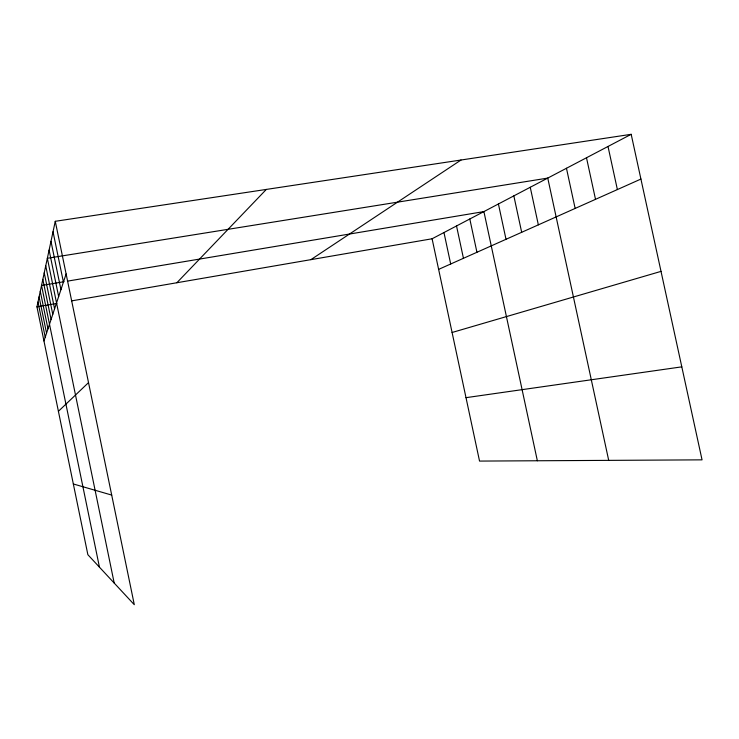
<?xml version="1.0" encoding="UTF-8"?>
<svg xmlns="http://www.w3.org/2000/svg" width="739" height="739" viewBox="0 0 739 739"><rect width="100%" height="100%" fill="white"/><g stroke="black" fill="none" stroke-linecap="round" stroke-linejoin="round"><path stroke-width="1.11" d="M55.268 221.303L134.295 604.687L87.867 554.703L36.95 306.851L55.268 221.303L631.18 134.313L702.05 459.852L479.537 461.081L432.093 238.771L631.18 134.313M43.961 340.965L66.122 273.947M176.852 282.751L266.317 189.424M58.409 411.3L88.523 382.626M310.86 259.666L461.016 160.021M438.624 269.384L640.916 179.06M452.092 332.485L661.017 271.379M36.95 306.851L56.894 303.415M71.434 300.912L432.093 238.771M64.053 281.707L41.532 285.466L99.451 567.173M67.434 281.143L483.906 211.594L537.355 460.767M466.004 397.665L681.801 366.849M73.337 483.971L111.7 495.075M608.012 146.47L617.379 189.572M586.498 157.758L595.514 199.336M566.462 168.27L575.145 208.426M608.705 460.369L547.756 178.09L47.351 258.281L114.203 583.053M530.251 187.272L538.352 224.85M513.845 195.881L521.679 232.305M498.419 203.973L506.012 239.297M469.81 218.984L476.941 252.276M456.526 225.958L463.445 258.299M443.973 232.545L450.688 263.999M53.032 231.741L63.415 282.122M50.982 241.32L60.931 289.633M49.097 250.133L58.649 296.533M45.735 265.828L54.584 308.828M44.229 272.839L52.765 314.324M42.834 279.37L51.074 319.433M40.276 291.342L47.97 328.818M39.093 296.847L46.548 333.123M37.985 302.002L45.218 337.169"/></g></svg>
